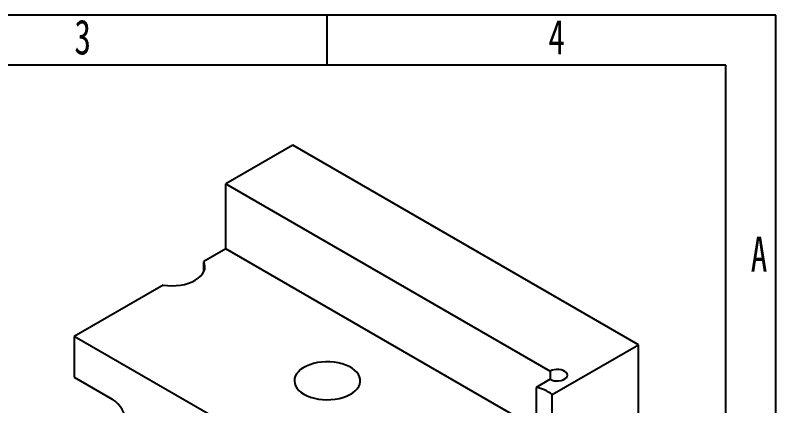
# Model space of a CAD drawing. Header units: millimetres. Extents: x 0 to 210, y 0 to 297.
# Drawn here: x 133.8 to 210, y 257.8 to 297 of the extents above; entities that cross this region are included whole.
import ezdxf

# ---------------------------------------------------------------- set-up
doc = ezdxf.new("R2010")
doc.units = ezdxf.units.MM
doc.layers.add('图框', color=7, linetype='Continuous')
doc.styles.add('SLDTEXTSTYLE5', font='TXT', dxfattribs={"width": 0.7})

msp = doc.modelspace()

# ---------------------------------------------------------------- linework, layer by layer
at = {"color": 7, "linetype": 'Continuous', "lineweight": 25}
for p, q in [((161.587, 283.974), (154.877, 280.1)), ((196.236, 263.972), (161.587, 283.974)), ((154.877, 280.1), (187.404, 261.323)), ((154.877, 273.568), (154.877, 280.1)), ((154.877, 273.568), (152.677, 272.298)), ((185.999, 255.602), (154.877, 273.568)), ((152.677, 271.276), (152.677, 272.298)), ((148.613, 269.952), (139.703, 264.808)), ((139.703, 264.808), (139.703, 260.725)), ((172.937, 245.622), (139.703, 264.808)), ((187.585, 258.978), (196.236, 263.972)), ((196.236, 253.357), (196.236, 263.972)), ((139.703, 260.725), (143.505, 258.53)), ((187.404, 261.323), (187.404, 260.507)), ((187.404, 260.507), (185.999, 259.695)), ((185.999, 259.695), (185.999, 253.163)), ((187.585, 248.363), (187.585, 258.978))]:
    msp.add_line(p, q, dxfattribs=at)
at = {"color": 7, "linetype": 'Continuous', "lineweight": 25, "flags": 128}
for points in [[(148.613, 269.952), (149.039, 269.9), (149.474, 269.882), (149.909, 269.897), (150.337, 269.944), (150.75, 270.024), (151.141, 270.135), (151.504, 270.274), (151.832, 270.44), (152.119, 270.629), (152.36, 270.838), (152.552, 271.064), (152.69, 271.303), (152.772, 271.55), (152.798, 271.801), (152.766, 272.052), (152.677, 272.298)], [(162.721, 259.01), (163.039, 258.849), (163.389, 258.712), (163.767, 258.603), (164.166, 258.522), (164.58, 258.472), (165.002, 258.452), (165.424, 258.464), (165.84, 258.507), (166.244, 258.58), (166.628, 258.682), (166.986, 258.812), (167.312, 258.968), (167.601, 259.146), (167.849, 259.344), (168.05, 259.558), (168.203, 259.786), (168.303, 260.023), (168.351, 260.266), (168.344, 260.51), (168.283, 260.751), (168.169, 260.986), (168.004, 261.211), (167.791, 261.422), (167.533, 261.615), (167.234, 261.788), (166.899, 261.937), (166.534, 262.06), (166.144, 262.155), (165.737, 262.221), (165.319, 262.256), (164.896, 262.26), (164.476, 262.233), (164.065, 262.175), (163.67, 262.087), (163.299, 261.97), (162.956, 261.827), (162.647, 261.66), (162.378, 261.472), (162.154, 261.265), (161.976, 261.044), (161.849, 260.811), (161.775, 260.57), (161.755, 260.327), (161.789, 260.083), (161.876, 259.844), (162.016, 259.614), (162.205, 259.396), (162.442, 259.193), (162.721, 259.01)], [(187.404, 260.507), (187.589, 260.423), (187.802, 260.366), (188.033, 260.339), (188.268, 260.345), (188.494, 260.381), (188.699, 260.448), (188.872, 260.54), (189.002, 260.653), (189.084, 260.78), (189.111, 260.915), (189.084, 261.05), (189.002, 261.177), (188.872, 261.29), (188.699, 261.382), (188.494, 261.448), (188.268, 261.485), (188.033, 261.49), (187.802, 261.464), (187.589, 261.407), (187.404, 261.323)]]:
    msp.add_lwpolyline(points, dxfattribs=at)
at = {"color": 7, "linetype": 'Continuous', "lineweight": 25}
for centre, radius, start, end in [((185.339, 256.125), 3.631, 51.78534, 79.52011), ((141.862, 255.948), 3.06, 2.4764, 57.5236)]:
    msp.add_arc(centre, radius, start, end, dxfattribs=at)
at = {"layer": '图框'}
for p, q in [((210, 297), (0, 297)), ((165, 297), (165, 292)), ((210, 0), (210, 297))]:
    msp.add_line(p, q, dxfattribs=at)
at = {"layer": '图框', "lineweight": 25}
for p, q in [((205, 292), (25, 292)), ((205, 4.973), (205, 292))]:
    msp.add_line(p, q, dxfattribs=at)

# ---------------------------------------------------------------- texts
at = {"color": 7, "linetype": 'Continuous', "lineweight": 0, "char_height": 3.5, "attachment_point": 2, "style": 'SLDTEXTSTYLE5'}
for s, insert in [('3', (140.544, 296.568)), ('4', (188.044, 296.568))]:
    msp.add_mtext(s, dxfattribs=dict(at, insert=insert))
at = {"layer": '图框', "insert": (208.32, 274.791), "char_height": 3.5, "attachment_point": 2, "style": 'SLDTEXTSTYLE5'}
msp.add_mtext('A', dxfattribs=at)

doc.saveas('drawing.dxf')
